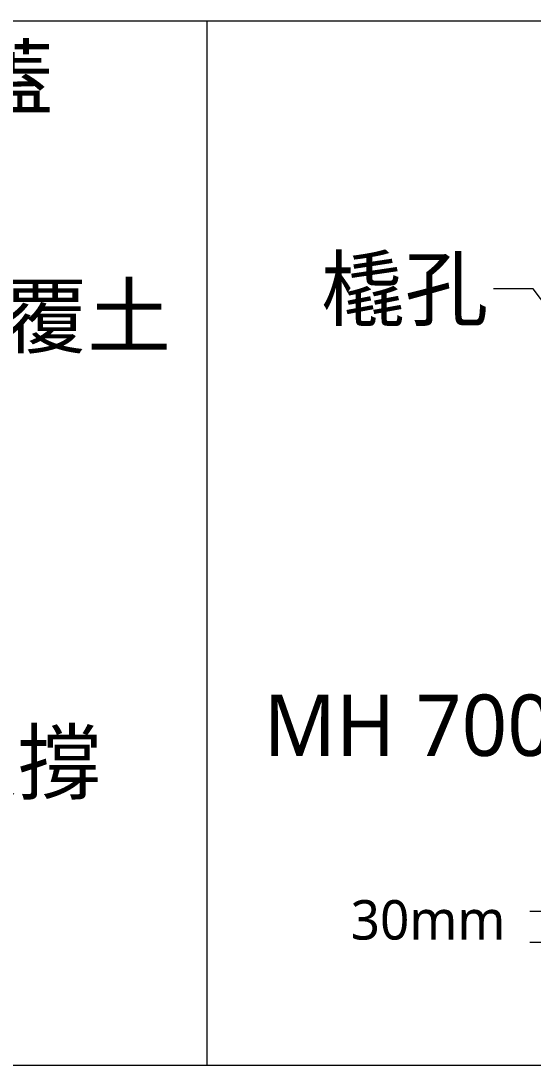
# Model space of a CAD drawing. Header units: millimetres. Extents: x 4664 to 8864, y -38 to 2932.
# Drawn here: x 7137.2 to 7304.3, y 1605.5 to 1945.8 of the extents above; entities that cross this region are included whole.
import ezdxf

# ---------------------------------------------------------------- set-up
doc = ezdxf.new("R2010")
doc.units = ezdxf.units.MM
doc.styles.add('AEH', font='kaiu.ttf')
doc.styles.add('微軟正黑體-20', font='Microsoft JhengHei.ttf', dxfattribs={"height": 20})
doc.styles.add('微軟正黑體-30', font='Microsoft JhengHei.ttf', dxfattribs={"height": 30})

msp = doc.modelspace()

# ---------------------------------------------------------------- linework, layer by layer
at = {"lineweight": 5}
for p, q in [((6804.03, 1945.81), (7597.16, 1945.81)), ((7197.83, 1945.81), (7197.83, 1605.49)), ((7330.82, 1655.56), (7303.17, 1655.56)), ((7331.35, 1645.46), (7303.17, 1645.46)), ((6804.03, 1605.49), (7597.16, 1605.49))]:
    msp.add_line(p, q, dxfattribs=at)
msp.add_lwpolyline([(7329.18, 1825.72), (7304.24, 1858.51), (7291.38, 1858.51)], dxfattribs=at)

# ---------------------------------------------------------------- texts
at = {"lineweight": 5, "char_height": 20, "attachment_point": 1}
for s, width, insert, style in [('SMC 人孔蓋', 142.8598, (7004.8, 1937.31, -250.92), '微軟正黑體-20'), ('橇孔', 51.4976, (7235.09, 1868.48, -250.92), '微軟正黑體-30'), ('回填覆土', 111.1877, (7077.01, 1859.57, -250.92), '微軟正黑體-20'), ('MH 700F', 111.1877, (7216.33, 1726.24, -250.92), '微軟正黑體-20'), ('水泥支撐', 111.1877, (7054.16, 1714.15, -250.92), '微軟正黑體-20')]:
    msp.add_mtext_dynamic_manual_height_columns(s, width=width, gutter_width=12.5, heights=[0], dxfattribs=dict(at, insert=insert, style=style))
at = {"lineweight": 5, "insert": (7269.97, 1652.74), "char_height": 12.8634, "attachment_point": 5, "style": 'AEH'}
msp.add_mtext('{\\fMicrosoft JhengHei|b0|i0|c136|p34;\\C0;30mm}', dxfattribs=at)

doc.saveas('drawing.dxf')
